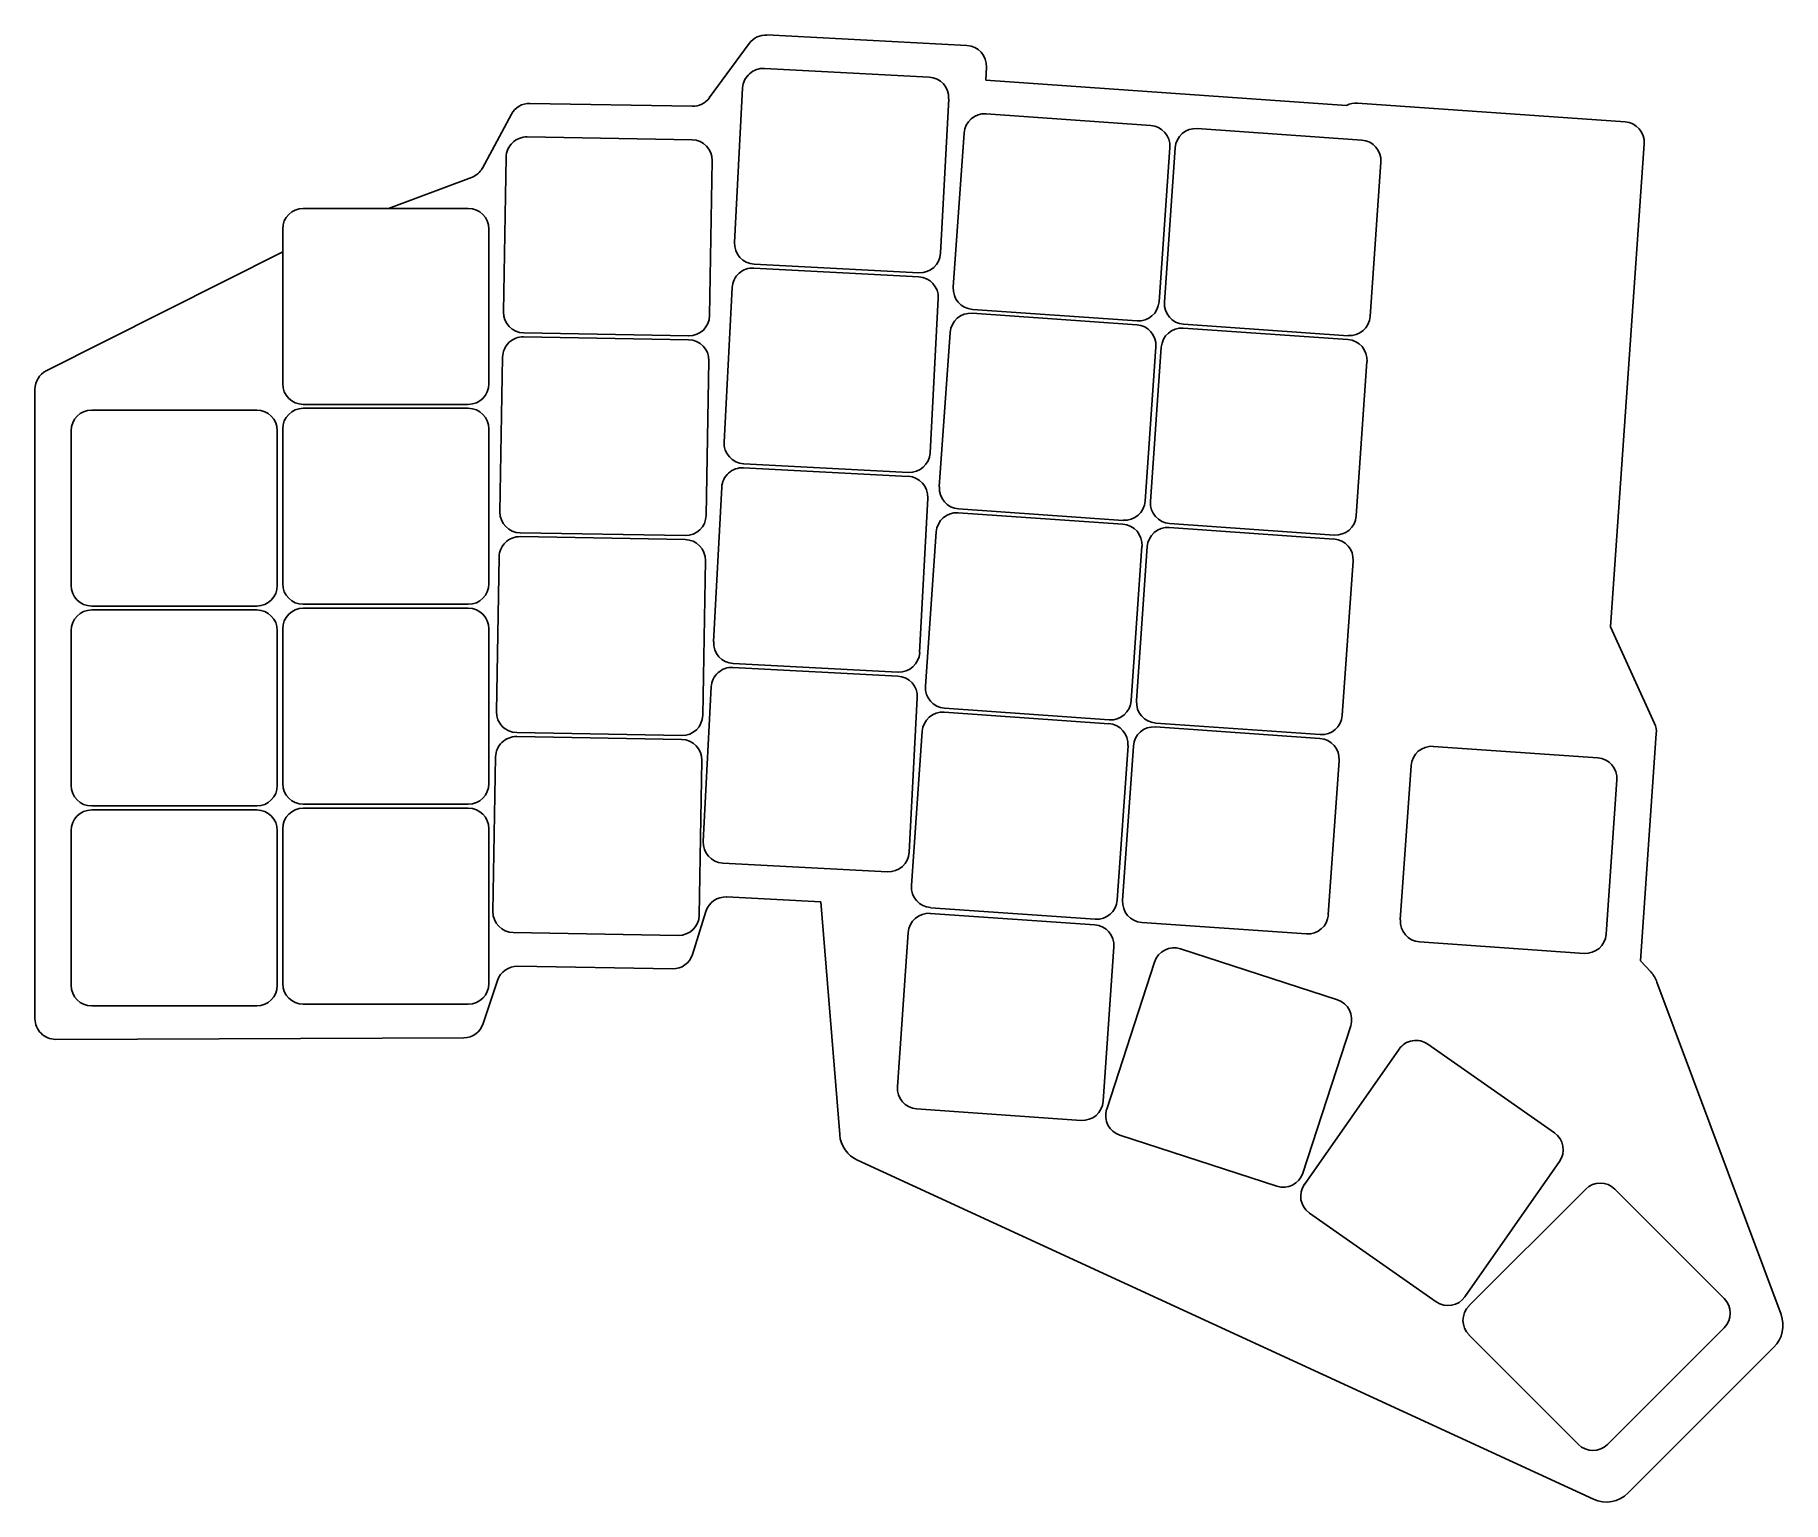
# Model space of a CAD drawing. Header units: millimetres. Extents: x -14 to 156, y -38 to 104.
import ezdxf

# ---------------------------------------------------------------- set-up
doc = ezdxf.new("R2010")
doc.units = ezdxf.units.MM

msp = doc.modelspace()

# ---------------------------------------------------------------- linework, layer by layer
for p, q in [((57.48, 104), (76.87, 102.98)), ((51.89, 97.91), (55.76, 103.18)), ((73.2, 99.92), (57.23, 100.76)), ((78.76, 100.88), (78.7, 99.61)), ((55.12, 98.86), (54.34, 83.88)), ((78.7, 99.61), (113.68, 97.17)), ((34.49, 97.37), (50.24, 97.09)), ((74.31, 82.84), (75.1, 97.82)), ((140.68, 95.58), (114.75, 97.39)), ((29.88, 91.1), (32.7, 96.32)), ((94.69, 95.24), (78.73, 96.35)), ((115.16, 93.81), (99.2, 94.92)), ((50.22, 93.84), (34.22, 94.12)), ((76.59, 94.5), (75.55, 79.54)), ((139.27, 46.64), (142.54, 93.45)), ((32.19, 92.15), (31.93, 77.16)), ((51.92, 76.81), (52.18, 91.81)), ((95.5, 78.14), (96.54, 93.1)), ((97.06, 93.07), (96.02, 78.1)), ((115.97, 76.71), (117.01, 91.67)), ((20.77, 87.19), (28.82, 90.18)), ((12.52, 87.19), (28.52, 87.19)), ((10.52, 70.19), (10.52, 85.19)), ((30.52, 70.19), (30.52, 85.19)), ((-12.4, 71.44), (10.52, 82.99)), ((72.19, 80.57), (56.21, 81.4)), ((56.23, 81.78), (72.21, 80.95)), ((54.11, 79.51), (53.33, 64.53)), ((73.3, 63.48), (74.08, 78.46)), ((93.34, 75.91), (77.38, 77.02)), ((77.4, 77.4), (93.36, 76.29)), ((49.88, 74.46), (33.88, 74.74)), ((33.89, 75.12), (49.89, 74.84)), ((75.24, 75.17), (74.19, 60.2)), ((113.81, 74.47), (97.85, 75.59)), ((97.87, 75.97), (113.83, 74.85)), ((94.15, 58.81), (95.19, 73.77)), ((95.71, 73.74), (94.66, 58.77)), ((31.85, 72.78), (31.59, 57.78)), ((51.58, 57.43), (51.85, 72.43)), ((114.62, 57.38), (115.66, 72.34)), ((-13.5, 8.64), (-13.5, 69.66)), ((12.52, 68.19), (28.52, 68.19)), ((28.52, 67.81), (12.52, 67.81)), ((8, 67.64), (-8, 67.64)), ((-10, 65.64), (-10, 50.64)), ((10, 50.64), (10, 65.64)), ((10.52, 65.81), (10.52, 50.81)), ((30.52, 50.81), (30.52, 65.81)), ((71.18, 61.21), (55.2, 62.05)), ((55.22, 62.43), (71.2, 61.59)), ((53.1, 60.16), (52.31, 45.18)), ((72.28, 44.13), (73.07, 59.11)), ((91.98, 56.57), (76.02, 57.69)), ((76.05, 58.07), (92.01, 56.95)), ((112.45, 55.14), (96.49, 56.26)), ((96.52, 56.64), (112.48, 55.52)), ((33.55, 55.75), (49.55, 55.47)), ((49.54, 55.09), (33.55, 55.37)), ((73.89, 55.83), (72.84, 40.87)), ((92.79, 39.48), (93.84, 54.44)), ((94.36, 54.4), (93.31, 39.44)), ((31.51, 53.4), (31.25, 38.4)), ((51.25, 38.05), (51.51, 53.05)), ((113.26, 38.04), (114.31, 53.01)), ((-8, 48.64), (8, 48.64)), ((8, 48.26), (-8, 48.26)), ((12.52, 48.81), (28.52, 48.81)), ((28.52, 48.43), (12.52, 48.43)), ((-10, 46.26), (-10, 31.26)), ((10, 31.26), (10, 46.26)), ((10.52, 46.43), (10.52, 31.43)), ((30.52, 31.43), (30.52, 46.43)), ((139.27, 46.64), (143.54, 37.25)), ((70.16, 41.86), (54.18, 42.7)), ((54.2, 43.08), (70.18, 42.24)), ((52.08, 40.8), (51.3, 25.82)), ((71.27, 24.78), (72.05, 39.76)), ((90.63, 37.24), (74.67, 38.36)), ((74.7, 38.74), (90.66, 37.62)), ((95.17, 37.3), (111.13, 36.19)), ((33.21, 36.37), (49.21, 36.09)), ((49.2, 35.71), (33.21, 35.99)), ((72.54, 36.5), (71.49, 21.54)), ((111.1, 35.81), (95.14, 36.93)), ((143.71, 36.28), (142.17, 14.26)), ((31.17, 34.02), (30.91, 19.03)), ((91.44, 20.14), (92.49, 35.11)), ((93.01, 35.07), (91.96, 20.11)), ((138.04, 33.93), (122.08, 35.04)), ((50.91, 18.68), (51.17, 33.67)), ((111.91, 18.71), (112.96, 33.67)), ((119.94, 33.19), (118.89, 18.22)), ((138.85, 16.83), (139.89, 31.79)), ((-8, 29.26), (8, 29.26)), ((8, 28.88), (-8, 28.88)), ((12.52, 29.43), (28.52, 29.43)), ((28.52, 29.05), (12.52, 29.05)), ((-10, 26.88), (-10, 11.88)), ((10, 11.88), (10, 26.88)), ((10.52, 27.05), (10.52, 12.05)), ((30.52, 12.05), (30.52, 27.05)), ((53.19, 23.72), (69.17, 22.89)), ((62.71, 19.97), (53.57, 20.45)), ((51.56, 19.04), (50.26, 14.88)), ((64.53, -2.6), (62.71, 19.97)), ((89.27, 17.74), (73.31, 18.85)), ((73.35, 19.4), (89.31, 18.29)), ((32.88, 16.99), (48.87, 16.71)), ((71.17, 17), (70.13, 2.04)), ((93.82, 17.97), (109.78, 16.86)), ((90.08, 0.64), (91.12, 15.6)), ((112.79, 10.47), (97.58, 15.41)), ((120.75, 16.09), (136.71, 14.97)), ((48.32, 13.47), (33.29, 13.73)), ((95.06, 14.13), (90.42, -0.14)), ((142.17, 14.26), (143.17, 13.17)), ((31.36, 12.36), (29.97, 8.17)), ((143.78, 12.19), (155.81, -20.03)), ((-8, 9.88), (8, 9.88)), ((12.52, 10.05), (28.52, 10.05)), ((28.08, 6.79), (-11.49, 6.64)), ((109.44, -6.32), (114.08, 7.95)), ((118.77, 5.69), (109.59, -7.42)), ((133.84, -2.42), (121.55, 6.18)), ((71.98, -0.1), (87.94, -1.22)), ((91.71, -2.66), (106.92, -7.6)), ((137.62, -37.94), (66.26, -5.08)), ((125.15, -18.31), (134.33, -5.21)), ((136.87, -7.87), (125.55, -19.19)), ((150.3, -18.48), (139.69, -7.87)), ((110.08, -10.2), (122.37, -18.81)), ((125.55, -22.02), (136.16, -32.62)), ((138.99, -32.62), (150.3, -21.31)), ((155.12, -23.2), (141, -37.33))]:
    msp.add_line(p, q)
for centre, radius, start, end in [((57.37, 102), 2, 87, 143.7377), ((76.77, 100.98), 2, 357, 87), ((57.12, 98.76), 2, 87, 177), ((73.1, 97.92), 2, 357, 87), ((34.46, 95.37), 2, 89, 151.5826), ((50.28, 99.09), 2, 269, 323.7377), ((114.61, 95.4), 2, 86, 117.7883), ((78.59, 94.36), 2, 86, 176), ((94.55, 93.24), 2, 356, 86), ((99.06, 92.93), 2, 86, 176), ((140.54, 93.59), 2, 356, 86), ((34.19, 92.12), 2, 89, 179), ((50.18, 91.84), 2, 359, 89), ((115.02, 91.81), 2, 356, 86), ((28.12, 92.05), 2, 290.3755, 331.5826), ((12.52, 85.19), 2, 90, 180), ((28.52, 85.19), 2, 0, 90), ((56.34, 83.78), 2, 177, 267), ((56.11, 79.41), 2, 87, 177), ((72.31, 82.94), 2, 267, 357), ((72.09, 78.57), 2, 357, 87), ((77.54, 79.4), 2, 176, 266), ((93.5, 78.28), 2, 266, 356), ((98.01, 77.96), 2, 176, 266), ((33.93, 77.12), 2, 179, 269), ((49.92, 76.84), 2, 269, 359), ((77.24, 75.03), 2, 86, 176), ((113.97, 76.85), 2, 266, 356), ((33.85, 72.74), 2, 89, 179), ((93.2, 73.91), 2, 356, 86), ((97.71, 73.6), 2, 86, 176), ((49.85, 72.46), 2, 359, 89), ((113.67, 72.48), 2, 356, 86), ((-11.5, 69.66), 2, 116.7346, 180), ((12.52, 70.19), 2, 180, 270), ((28.52, 70.19), 2, 270, 360), ((12.52, 65.81), 2, 90, 180), ((28.52, 65.81), 2, 0, 90), ((-8, 65.64), 2, 90, 180), ((8, 65.64), 2, 0, 90), ((55.32, 64.43), 2, 177, 267), ((71.3, 63.59), 2, 267, 357), ((55.09, 60.05), 2, 87, 177), ((71.07, 59.22), 2, 357, 87), ((76.19, 60.06), 2, 176, 266), ((33.59, 57.74), 2, 179, 269), ((75.88, 55.69), 2, 86, 176), ((92.15, 58.95), 2, 266, 356), ((96.66, 58.63), 2, 176, 266), ((49.58, 57.47), 2, 269, 359), ((91.85, 54.58), 2, 356, 86), ((96.35, 54.26), 2, 86, 176), ((112.62, 57.52), 2, 266, 356), ((33.51, 53.37), 2, 89, 179), ((49.51, 53.09), 2, 359, 89), ((112.32, 53.15), 2, 356, 86), ((-8, 50.64), 2, 180, 270), ((8, 50.64), 2, 270, 360), ((12.52, 50.81), 2, 180, 270), ((28.52, 50.81), 2, 270, 360), ((-8, 46.26), 2, 90, 180), ((8, 46.26), 2, 0, 90), ((12.52, 46.43), 2, 90, 180), ((28.52, 46.43), 2, 0, 90), ((54.31, 45.07), 2, 177, 267), ((70.29, 44.24), 2, 267, 357), ((54.08, 40.7), 2, 87, 177), ((70.06, 39.86), 2, 357, 87), ((74.84, 40.73), 2, 176, 266), ((90.8, 39.61), 2, 266, 356), ((95.31, 39.3), 2, 176, 266), ((33.25, 38.37), 2, 179, 269), ((49.25, 38.09), 2, 269, 359), ((74.53, 36.36), 2, 86, 176), ((111.27, 38.18), 2, 266, 356), ((33.17, 33.99), 2, 89, 179), ((49.17, 33.71), 2, 359, 89), ((90.49, 35.25), 2, 356, 86), ((95, 34.93), 2, 86, 176), ((110.96, 33.81), 2, 356, 86), ((141.72, 36.42), 2, 356, 24.4486), ((121.94, 33.05), 2, 86, 176), ((137.9, 31.93), 2, 356, 86), ((-8, 31.26), 2, 180, 270), ((8, 31.26), 2, 270, 360), ((12.52, 31.43), 2, 180, 270), ((28.52, 31.43), 2, 270, 360), ((-8, 26.88), 2, 90, 180), ((8, 26.88), 2, 0, 90), ((12.52, 27.05), 2, 90, 180), ((28.52, 27.05), 2, 0, 90), ((53.29, 25.72), 2, 177, 267), ((69.27, 24.88), 2, 267, 357), ((53.47, 18.45), 2, 87, 162.7153), ((73.49, 21.4), 2, 176, 266), ((32.91, 18.99), 2, 179, 269), ((48.91, 18.71), 2, 269, 359), ((73.17, 16.86), 2, 86, 176), ((89.45, 20.28), 2, 266, 356), ((93.96, 19.97), 2, 176, 266), ((109.92, 18.85), 2, 266, 356), ((89.13, 15.74), 2, 356, 86), ((120.89, 18.08), 2, 176, 266), ((96.96, 13.51), 2, 72, 162), ((136.85, 16.97), 2, 266, 356), ((33.26, 11.73), 2, 89, 161.7195), ((48.35, 15.47), 2, 269, 342.7153), ((-8, 11.88), 2, 180, 270), ((8, 11.88), 2, 270, 360), ((12.52, 12.05), 2, 180, 270), ((28.52, 12.05), 2, 270, 360), ((140.97, 11.14), 3, 20.4818, 42.6366), ((112.18, 8.56), 2, 342, 72), ((-11.5, 8.64), 2, 180, 270.2264), ((28.07, 8.79), 2, 270.2264, 341.7195), ((120.41, 4.54), 2, 55, 145), ((72.12, 1.9), 2, 176, 266), ((88.08, 0.78), 2, 266, 356), ((92.32, -0.76), 2, 162, 252), ((67.52, -2.36), 3, 184.6068, 245.2787), ((132.69, -4.06), 2, 325, 55), ((107.54, -5.7), 2, 252, 342), ((111.23, -8.56), 2, 145, 235), ((138.28, -9.29), 2, 45, 135), ((123.52, -17.17), 2, 235, 325), ((148.89, -19.9), 2, 315, 45), ((126.97, -20.6), 2, 135, 225), ((153, -21.08), 3, 315, 20.4818), ((137.57, -31.21), 2, 225, 315), ((138.87, -35.21), 3, 245.2787, 315)]:
    msp.add_arc(centre, radius, start, end)

doc.saveas('drawing.dxf')
